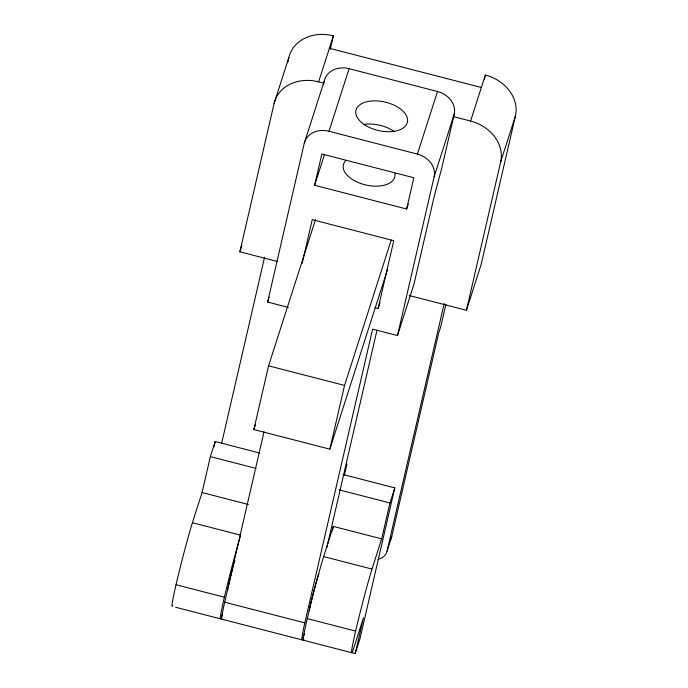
<?xml version="1.0" encoding="UTF-8"?>
<svg xmlns="http://www.w3.org/2000/svg" width="688" height="688" viewBox="0 0 688 688"><rect width="100%" height="100%" fill="white"/><g stroke="black" fill="none" stroke-linecap="round" stroke-linejoin="round"><path stroke-width="1.03" d="M277.281 261.466L239.863 251.808L274.091 103.492L288.865 57.482A38.554 32.069 17.8 0 1 333.388 35.828L330.257 49.398M287.661 62.703L288.865 57.482M172.602 605.638A48.925 1.892 -75.5 0 1 177.435 578.746A48.925 1.892 -75.5 0 1 192.391 522.717L202.074 492.539L210.365 456.617L215.206 441.533L259.849 453.057M214.002 446.761L215.206 441.533M221.682 443.124L264.605 257.14M288.341 307.407L267.615 302.058L304.251 143.319L324.349 80.711A21.414 17.819 17.8 0 1 349.083 68.68L437.499 91.495A21.414 17.819 17.8 0 1 454.209 114.225L441.911 167.519L434.266 196.218L413.944 284.282L397.475 335.572L372.612 329.156L304.818 622.881A48.925 1.892 -75.5 0 0 303.614 636.219M323.386 84.891L324.349 80.711M387.662 269.103L329.844 449.161L253.863 429.553L268.569 365.827L315.543 219.524M314.622 185.278L321.838 153.992L413.849 177.736L406.625 209.023L314.622 185.278L324.401 154.834M302.144 263.452L312.249 219.653L393.76 240.688L378.116 308.473L375.02 307.674M221.863 618.994A48.925 1.892 -75.5 0 1 224.692 602.206L264.02 431.823M329.844 449.161L344.55 385.435L391.197 240.155M326.834 547.553L377.015 330.128M344.335 475.554L346.984 464.047M332.356 530.56L333.319 526.406L381.668 538.885L389.958 502.971L394.8 487.887L342.899 474.488M397.475 335.572L434.111 176.825L454.209 114.225M484.386 79.223L485.35 75.044A38.554 32.069 17.8 0 1 515.432 115.954L481.204 264.269L466.43 310.279L409.265 295.53M175.603 607.255L355.197 653.6L363.488 617.678L353.795 647.855A48.925 1.892 -75.5 0 1 355.627 631.085A48.925 1.892 -75.5 0 1 371.984 569.062L381.668 538.885M394.8 487.887L360.039 638.516L355.197 653.6M377.824 559.37A14.276 11.877 17.8 0 0 387.052 551.122L444.199 303.494M387.052 551.122L391.773 536.408L438.746 332.863L440.81 326.447L445.884 304.457M466.43 310.279L500.658 161.964L515.432 115.954M239.863 251.808L241.832 245.676M274.091 103.492A38.554 32.069 17.8 0 1 318.613 81.838L333.388 35.828M267.615 302.058L269.232 297.027M304.251 143.319A21.414 17.819 17.8 0 1 328.984 131.279L349.083 68.68M253.863 429.553L255.506 424.436M434.111 176.825A21.414 17.819 17.8 0 0 417.401 154.103L437.499 91.495M406.625 209.023L408.259 203.949M378.116 308.473L380.051 302.436M303.847 639.505A48.925 1.892 -75.5 0 1 308.68 612.612A48.925 1.892 -75.5 0 1 323.627 556.583L333.319 526.406M500.658 161.964A38.554 32.069 17.8 0 0 470.575 121.054L485.35 75.044M329.389 48.272L481.351 87.488M318.613 81.838L323.747 83.162M453.125 116.547L470.575 121.054M328.984 131.279L417.401 154.103M268.569 365.827L344.55 385.435M210.365 456.617L256.039 468.408M339.089 489.839L389.958 502.971M202.074 492.539L248.368 504.485M192.391 522.717L240.74 535.187M323.627 556.583L371.984 569.062M176.033 584.74L224.383 597.218M307.269 618.607L355.627 631.085M224.692 602.206L304.818 622.881M391.773 536.408A14.276 11.877 17.8 0 1 390.612 539.289M222.559 613.98A48.925 1.892 -75.5 0 1 223.643 600.469A48.925 1.892 -75.5 0 1 239.054 540.837M239.304 539.977A48.925 1.892 -75.5 0 1 240.465 536.09M228.029 589.521A18.559 0.722 -75.5 0 1 227.934 589.152M228.149 587.595A18.559 0.722 -75.5 0 1 231.392 573.465M231.632 572.528A18.559 0.722 -75.5 0 1 232.845 567.849M233.094 566.938A18.559 0.722 -75.5 0 1 233.576 565.14M234.049 563.429A18.559 0.722 -75.5 0 1 234.9 560.453M304.457 633.76A48.925 1.892 -75.5 0 1 303.933 635.308M394.946 173.505A26.411 14.62 13 0 1 364.623 184.702A26.411 14.62 13 0 1 345.574 160.768M363.324 124.537A26.411 14.62 13 0 1 394.645 131.812M309.256 610.867A19.273 0.748 -75.5 0 1 313.728 591.164A19.273 0.748 -75.5 0 1 318.888 573.964M365.01 125.078A26.411 14.62 13 0 0 407.227 122.885A26.411 14.62 13 0 0 372.767 100.904A26.411 14.62 13 0 0 365.01 125.078"/></g></svg>
